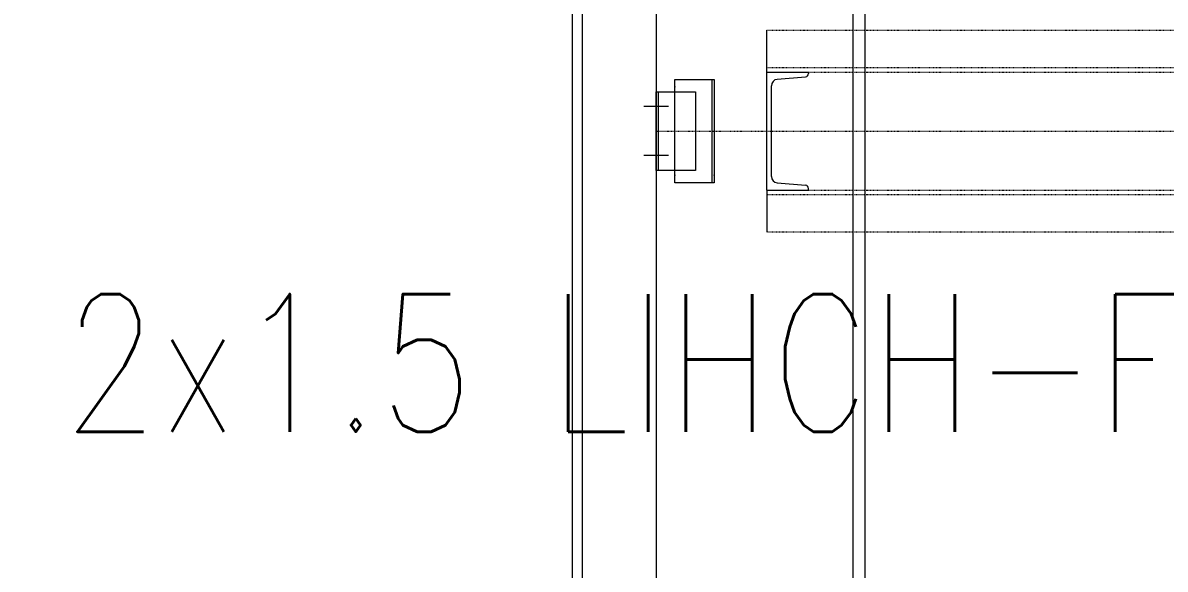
# Model space of a CAD drawing. Extents: x -3709 to 34962, y 0 to 8245.
# Drawn here: x 24547 to 24779.4, y 3338.2 to 3449.3 of the extents above; entities that cross this region are included whole.
import ezdxf

# ---------------------------------------------------------------- set-up
doc = ezdxf.new("R2010")
doc.units = 0
doc.linetypes.add('DOT2', pattern=[0.125, 0, -0.125])
doc.layers.get('0').update_dxf_attribs({"color": 9, "lineweight": 9})
for name, color, linetype, lineweight in [('00', 9, 'Continuous', 9), ('06D', 9, 'Continuous', 9), ('14', 9, 'Continuous', 9), ('20', 9, 'DOT2', 9), ('E-YAZI', 7, 'Continuous', 30)]:
    doc.layers.add(name, color=color, linetype=linetype, lineweight=lineweight)
doc.styles.add('E-YAZI', font='txttw.shx')

# ---------------------------------------------------------------- blocks, each defined once
blk = doc.blocks.new('NPU240')
for p, q in [((0, -120), (0, 120)), ((0, 120), (85, 120)), ((85, 120), (85, 116.7)), ((21.4, 105.2), (79.1, 110.2)), ((9.5, -92.2), (9.5, 92.2)), ((21.4, -105.2), (79.1, -110.2)), ((0, -120), (85, -120)), ((85, -120), (85, -116.7))]:
    blk.add_line(p, q)
for centre, radius, start, end in [((78.5, 116.7), 6.5, 275, 0), ((22.5, 92.2), 13, 95, 180), ((22.5, -92.2), 13, 180, 265), ((78.5, -116.7), 6.5, 0, 85)]:
    blk.add_arc(centre, radius, start, end)
blk = doc.blocks.new('asansr-acilmayan')
at = {"layer": '06D'}
for p, q in [((1610, 25258.7), (1610, 24624.2)), ((1612.5, 25256.2), (1612.5, 24626.7)), ((1592.5, 24887.45), (1592.5, 24895.95)), ((1573.8, 24864.95), (1573.8, 24885.95)), ((1573.8, 24885.95), (1581.8, 24885.95)), ((1581.3, 24885.95), (1581.3, 24864.95)), ((1581.8, 24885.95), (1581.8, 24864.95)), ((1570, 24867.45), (1570, 24883.45)), ((1570, 24883.45), (1578, 24883.45)), ((1570.5, 24867.45), (1570.5, 24883.45)), ((1578, 24883.45), (1578, 24867.45)), ((1572.5, 24880.45), (1567.5, 24880.45)), ((1572.5, 24870.45), (1567.5, 24870.45)), ((1578, 24867.45), (1570, 24867.45)), ((1581.8, 24864.95), (1573.8, 24864.95)), ((1592.5, 24863.45), (1592.5, 24854.95))]:
    blk.add_line(p, q, dxfattribs=at)
for p in [(1573.8, 24884.45), (1573.8, 24866.45), (1573.8, 24866.45), (1573.8, 24866.45), (1581.8, 24866.45)]:
    blk.add_point(p, dxfattribs=at)
at = {"layer": '20'}
for p, q in [((1592.5, 24895.95), (1860, 24895.95)), ((1592.5, 24888.35), (1932.5, 24888.35)), ((1592.5, 24887.45), (1860, 24887.45)), ((1570, 24875.45), (1930, 24875.45)), ((1592.5, 24863.45), (1924, 24863.45)), ((1592.5, 24862.55), (1932.5, 24862.55)), ((1592.5, 24854.95), (1862.5, 24854.95))]:
    blk.add_line(p, q, dxfattribs=at)
at = {"layer": '06D', "xscale": 0.0999999999985448, "yscale": 0.0999999999985448, "zscale": 0.0999999999985448}
blk.add_blockref('NPU240', (1592.5, 24875.45), dxfattribs=at)

msp = doc.modelspace()

# ---------------------------------------------------------------- linework, layer by layer
at = {"layer": '00'}
msp.add_lwpolyline([(24645.84, 3457.5), (24645.84, 3472.5), (24660.84, 3472.5), (24660.84, 3812.5), (24675.84, 3812.5), (24675.84, 3192.5), (24660.84, 3192.5), (24660.84, 3457.5)], close=True, dxfattribs=at)
at = {"layer": '14'}
msp.add_lwpolyline([(24699.54, 3144), (24699.54, 3140.5), (24677.84, 3140.5), (24677.84, 3110.5), (24593.84, 3110.5), (24593.84, 3194.5), (24658.84, 3194.5), (24658.84, 3455.5), (24643.84, 3455.5), (24643.84, 3474.5), (24658.84, 3474.5), (24658.84, 3810.5), (24593.84, 3810.5), (24593.84, 3870.5), (24447.84, 3870.5)], dxfattribs=at)

# ---------------------------------------------------------------- block references
msp.add_blockref('asansr-acilmayan', (23105.84, -21448.2))

# ---------------------------------------------------------------- texts
at = {"layer": 'E-YAZI', "color": 3, "style": 'E-YAZI', "width": 0.8}
msp.add_text('2x1.5 LIHCH-Fe180/PH90', height=28, dxfattribs=at).set_placement((24555.19, 3366.11))

doc.saveas('drawing.dxf')
